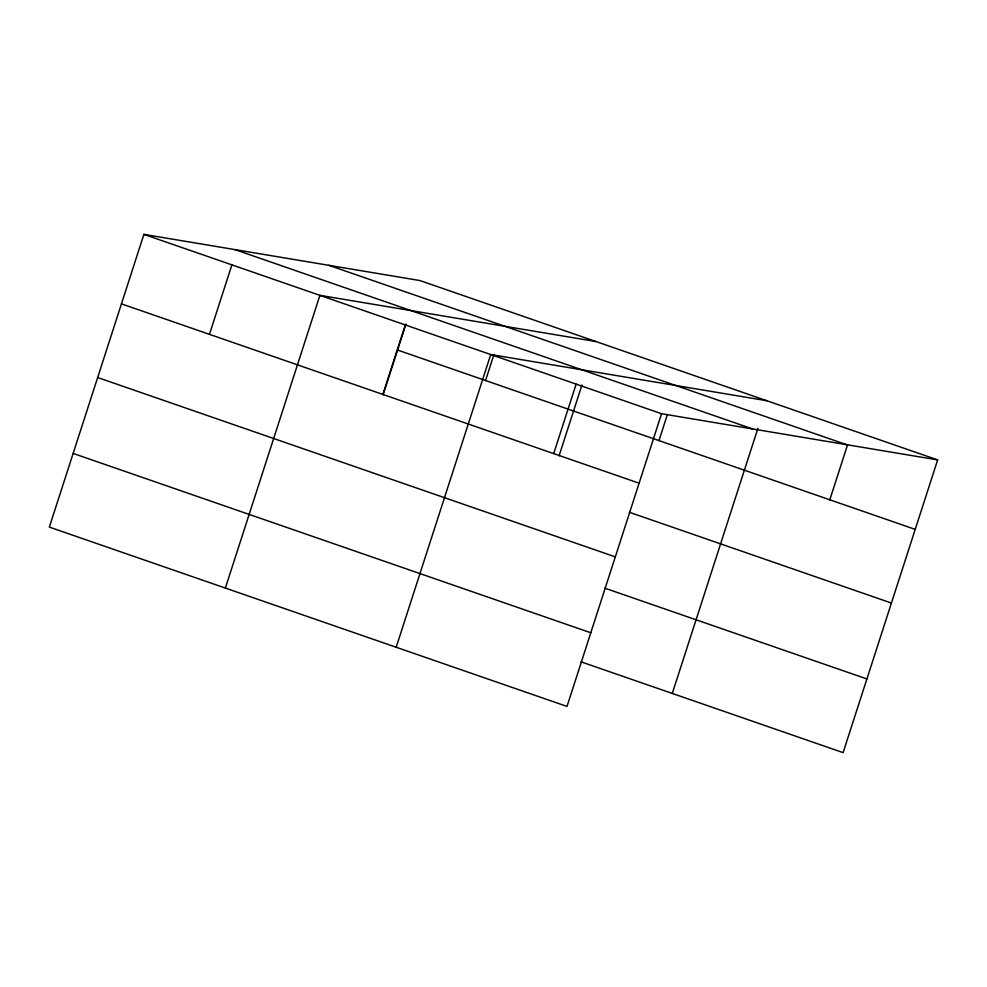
<?xml version="1.0" encoding="UTF-8"?>
<svg xmlns="http://www.w3.org/2000/svg" width="987" height="987" viewBox="0 0 987 987"><rect width="100%" height="100%" fill="white"/><g stroke="black" fill="none" stroke-linecap="round" stroke-linejoin="round"><path stroke-width="1.48" d="M937.65 459.905L419.993 280.567L143.892 234.375L49.35 527.095L567.007 706.433L661.549 413.713L937.65 459.905L843.108 752.625L581.072 661.845M209.454 334.346L231.896 264.861M225.357 588.067L319.899 295.347L596 341.539M382.87 394.418L405.312 324.945M383.092 394.825L405.978 323.983M396.182 647.25L490.724 354.53L766.825 400.722M485.555 380.526L493.969 354.481M553.695 453.601L576.137 384.128M559.098 455.797L581.972 384.967M658.971 440.609L667.385 414.552M672.283 693.442L757.942 428.222M829.796 499.792L847.562 444.792M328.881 265.318L846.538 444.656M235.005 249.625L752.662 428.963M143.892 234.375L661.549 413.713M397.564 350.04L915.208 529.377M121.45 303.86L639.107 483.198M629.385 512.278L891.409 603.045M97.664 377.527L615.308 556.865M604.871 588.178L866.894 678.957M73.149 453.428L590.794 632.766"/></g></svg>
